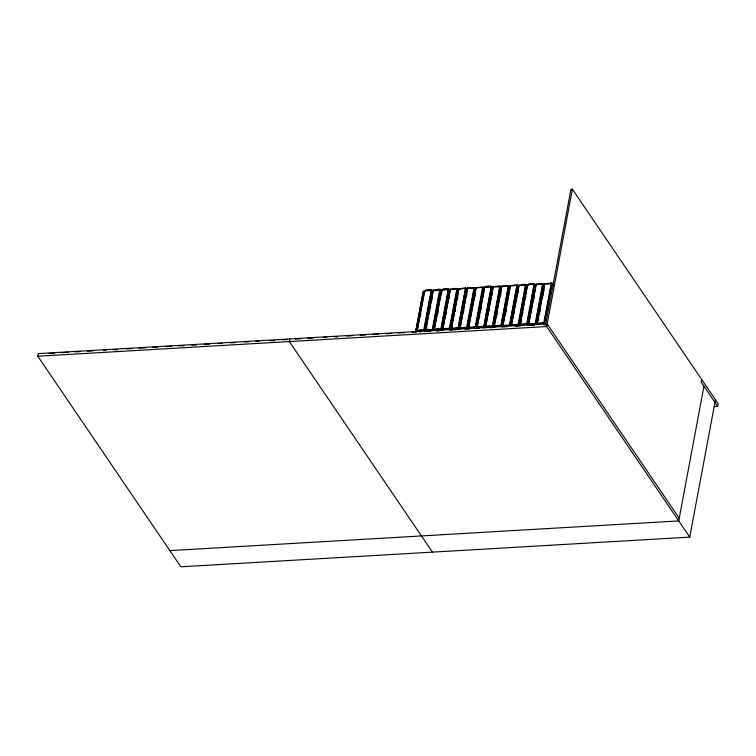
<?xml version="1.0" encoding="UTF-8"?>
<svg xmlns="http://www.w3.org/2000/svg" width="756" height="756" viewBox="0 0 756 756"><rect width="100%" height="100%" fill="white"/><g stroke="black" fill="none" stroke-linecap="round" stroke-linejoin="round"><path stroke-width="1.13" d="M488.735 287.28L482.886 287.62L483.065 286.959L475.968 287.715L483.16 287.45L475.751 327.121L468.559 327.329L469.07 327.622M552.844 285.522L551.767 282.961L544.84 283.85M417.614 330.618L417.095 330.334L424.286 330.126L431.459 290.625C434.218 289.057 423.426 289.208 425.127 291.003M426.186 330.117L425.675 329.833L432.867 329.578L440.257 289.898C419.542 293.224 443.933 287.119 440.039 290.124L432.829 328.614M434.766 329.616L434.275 329.436L441.665 289.709L448.535 289.236L441.003 330.249M443.347 329.115L442.846 328.936L450.264 289.312C464.146 290.087 454.999 286.874 450.86 289.501M451.918 328.614L451.426 328.435L458.816 288.707L465.687 288.234L458.561 327.112M465.989 288.395L458.353 328.246M460.498 328.123L459.979 327.83L467.17 327.622L474.343 288.121C471.262 287.119 460.168 288.905 474.428 288.112M477.65 327.112L477.159 326.932L484.549 287.214L491.419 286.732L484.294 325.609M486.221 326.62L485.711 326.337L493.12 286.713L500.311 286.448L492.742 326.233L499.858 287.752M508.873 285.9L501.237 325.741L508.646 286.118C492.44 286.675 509.005 285.673 514.467 285.777M503.383 325.619L502.863 325.335L509.809 325.241M518.994 285.409C530.372 285.919 526.346 282.631 519.145 285.409M521.168 321.215L520.336 324.598L527.433 284.71L534.397 284.256L527.206 324.116L534.379 284.615C537.204 283.065 526.289 283.292 528.038 284.993M529.106 324.116L528.595 323.833L535.777 323.625L542.959 284.124C539.68 283.046 528.917 285.343 543.073 284.105M544.122 323.237L551.757 283.396L544.726 283.916M715.45 399.763L689.746 537.119L180.864 566.811L37.8 356.237L38.291 353.6L547.174 323.908L679.228 518.276M54.564 353.487L49.14 353.411M117.463 349.82L113.135 349.678M181.79 346.068L184.058 345.539M196.078 345.227L191.759 345.095M274.702 340.644L269.278 340.569M289.869 338.915L289.378 341.561L432.451 552.126M337.592 336.978L334.369 336.77M423.729 291.977L423.19 292.052L415.8 331.78L418.351 319.108M418.777 316.84L422.16 298.724M422.585 296.465L423.436 291.939M416.934 329.474L416.518 331.733L416.017 331.553M417.123 330.438L424.513 290.71L431.553 290.606M417.34 330.211L424.759 290.597M420.364 315.904L420.79 313.636M419.627 331.988L420.052 329.72M420.667 332.073L421.092 329.805M423.776 329.843L431.185 290.219M424.267 330.022L431.685 290.399M425.694 329.937L433.112 290.323M425.911 329.72L433.33 290.096M426.403 328.992L426.828 326.724M429.37 313.145L429.795 310.877M430.211 308.609L430.636 306.35M431.695 300.69L432.12 298.422M428.142 331.515L428.567 329.257M429.172 331.6L429.597 329.332M432.347 329.342L439.765 289.718M434.275 329.436L441.91 289.595M437.733 313.768L438.159 311.51M441.542 293.394L441.967 291.126M436.647 331.043L437.072 328.784M437.686 331.128L438.111 328.869M434.492 329.219L440.928 328.841L448.336 289.217M441.202 329.247L448.837 289.397M442.043 330.325L442.468 328.066M442.846 328.936L450.481 289.094M446.097 314.401L446.522 312.143M449.064 298.554L449.489 296.286M443.073 328.718L449.499 328.34L456.917 288.716M457.285 289.123L449.773 328.747L457.408 288.896M451.426 328.435L459.062 288.594M452.135 327.49L452.56 325.222M455.103 311.633L455.518 309.374M457.427 299.187L457.852 296.919M451.644 328.217L458.079 327.839L465.498 288.216M459.998 327.934L467.463 288.367M460.224 327.717L467.633 288.093M463.466 312.275L463.882 310.007M466.424 296.418L466.849 294.16M466.65 327.339L474.069 287.715M467.151 327.518L474.56 287.904M468.578 327.433L476.044 287.866M468.796 327.216L476.214 287.592M474.796 297.051L475.222 294.793M475.231 326.838L482.649 287.214M475.722 327.017L483.141 287.393M477.159 326.932L484.794 287.091M479.342 318.059L479.767 315.8M480.825 310.14L481.251 307.872M477.376 326.715L483.812 326.337L491.22 286.713M484.086 326.743L491.721 286.893M485.711 326.337L493.366 286.59L500.396 285.995L500.075 286.618M489.189 310.773L489.614 308.505M492.156 294.925L492.581 292.657M485.947 326.214L492.383 325.836L499.801 286.212M494.802 326.12L494.311 325.93L501.719 286.316M494.311 325.93L501.946 286.089M496.711 315.932L497.136 313.664M500.519 295.549L500.945 293.29M494.528 325.713L500.963 325.335L508.372 285.711M502.882 325.439L510.281 285.711L517.151 285.229L510.026 324.107M503.109 325.212L510.517 285.588L517.463 284.965L517.312 285.607M505.707 313.164L506.133 310.905M509.535 324.834L516.953 285.22M510.035 325.023L517.444 285.399M511.954 325.118L511.462 324.938L518.881 285.314M511.462 324.938L519.098 285.088M514.071 313.797L514.496 311.529M516.405 301.342L516.83 299.083M517.888 293.422L518.314 291.154M511.68 324.711L518.115 324.333L525.533 284.719M525.59 286.25L518.625 324.626L518.115 324.333M518.607 324.522L526.044 284.946M520.043 324.437L527.679 284.587M522.443 314.43L522.868 312.162M525.411 298.582L525.826 296.314M520.26 324.211L526.696 323.833L534.105 284.218M528.614 323.937L536.08 284.369M528.831 323.71L536.25 284.095M533.774 299.215L534.19 296.947M535.267 323.341L542.685 283.717M535.758 323.521L543.177 283.897M537.686 323.615L537.195 323.436L544.603 283.812M537.195 323.436L544.83 283.585M538.319 320.223L538.745 317.955M539.803 312.294L540.228 310.036M542.77 296.446L543.195 294.178M543.621 291.92L544.046 289.652M537.412 323.209L543.847 322.831L551.256 283.216M546.446 310.792L546.871 308.524M549.414 294.944L549.839 292.676M550.264 290.408L550.689 288.149M545.775 325.127L544.481 323.218L551.889 283.594L547.212 283.869M544.859 324.882L543.507 324.57M545.737 323.984L570.95 189.274L572.377 189.189L718.2 403.808L717.709 406.454L714.184 406.662M689.746 537.119L546.673 326.545L572.377 189.189M701.691 379.512L701.199 382.158L717.709 406.454M703.949 386.203L678.737 520.922L169.864 550.614M448.705 289.614C451.2 288.14 441.844 288.055 442.118 289.917M465.857 288.612L466.159 287.998L458.845 288.811M491.589 287.11C494.065 285.466 483.509 285.768 485.163 287.488M425.581 290.965L423.247 291.107L415.828 330.722L544.481 323.218M430.258 290.691L436.911 290.313M439.614 290.153L451.313 289.463M455.991 289.198L462.653 288.811M465.346 288.65L477.045 287.97M491.079 287.148L493.413 287.006M494.736 286.93L502.768 286.467M516.802 285.645L519.145 285.513M521.479 285.371L528.501 284.965M534.35 284.625L540.2 284.284M542.534 284.143L544.878 284.01M61.567 352.683L68.163 352.305M75.09 351.899L80.59 351.578M87.516 351.171L93.016 350.85M103.241 350.255L106.539 350.066M126.668 348.894L132.158 348.573M139.085 348.166L145.691 347.779M152.617 347.373L158.108 347.051M166.14 346.588L171.631 346.267M178.236 345.879L180.429 345.757M204.186 344.367L209.677 344.046M217.709 343.574L222.103 343.318M230.136 342.855L235.626 342.534M244.755 341.995L249.159 341.74M255.755 341.362L259.053 341.164M281.704 339.841L287.195 339.52M295.227 339.057L300.727 338.735M307.654 338.329L313.145 338.008M323.379 337.412L326.677 337.223M346.796 336.042L352.296 335.721M360.319 335.258L365.819 334.936M372.746 334.53L378.246 334.209M386.269 333.746L391.769 333.424M398.365 333.037L400.567 332.905M401.994 332.829L404.195 332.697M411.888 332.243L416.291 331.988M424.314 331.525L430.911 331.137M437.837 330.731L443.337 330.41M450.264 330.013L455.764 329.692M464.893 329.153L469.287 328.898M475.883 328.51L479.181 328.321M489.406 327.726L494.906 327.405M501.833 326.998L507.333 326.677M515.356 326.214L520.856 325.893M527.783 325.486L534.379 325.099M37.8 356.237L546.673 326.545M527.849 284.993L527.452 284.814M543.847 322.831L544.358 323.067M526.696 323.833L527.206 324.069M500.963 325.335L501.483 325.571M492.383 325.836L492.903 326.072M483.812 326.337L484.303 326.516M458.079 327.839L458.599 328.076M449.499 328.34L450 328.52M440.928 328.841L441.419 329.021M485.078 287.488L484.568 287.318M450.765 289.491L450.264 289.312M551.975 283.264L553.269 285.173M551.672 282.961L553.619 285.815M551.889 283.594L553.184 285.503M484.681 326.157L485.976 328.066M482.536 326.29L483.831 328.189M476.1 326.658L477.395 328.567M474.031 326.781L475.326 328.69M467.605 327.159L468.9 329.058M465.375 327.282L466.669 329.191M458.939 327.66L460.234 329.569M456.804 327.783L458.098 329.692M450.378 328.161L451.672 330.07M448.459 328.217L449.792 330.174"/></g></svg>
